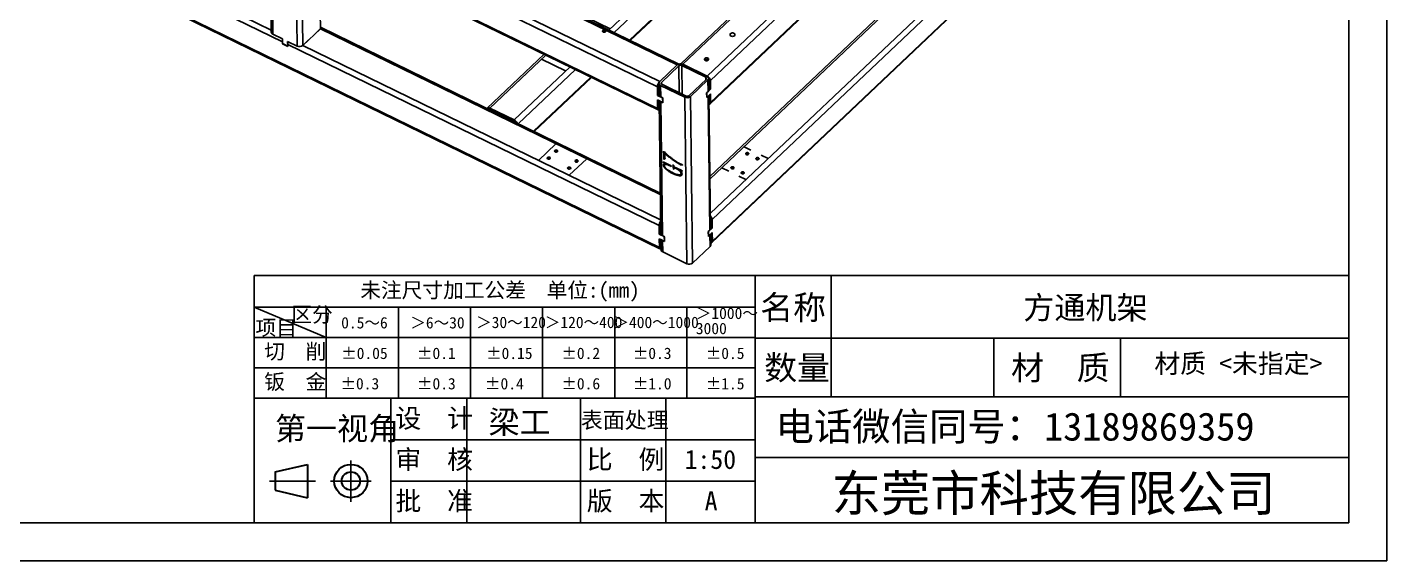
# Model space of a CAD drawing. Header units: millimetres. Extents: x 0 to 14850, y 0 to 10500.
# Drawn here: x 5895 to 14850, y 0 to 3514 of the extents above; entities that cross this region are included whole.
import ezdxf

# ---------------------------------------------------------------- set-up
doc = ezdxf.new("R2010")
doc.units = ezdxf.units.MM
doc.header["$LTSCALE"] = 50
doc.linetypes.add('CENTERX2', pattern=[20.32, 12.7, -2.54, 2.54, -2.54])
doc.layers.add('粗实线', color=7, linetype='Continuous', lineweight=35)
doc.layers.add('细实线', color=7, linetype='Continuous')
doc.styles.add('SLDTEXTSTYLE0', font='', dxfattribs={"bigfont": 'bigfont'})
doc.styles.add('SLDTEXTSTYLE1', font='', dxfattribs={"bigfont": 'bigfont'})
doc.styles.add('SLDTEXTSTYLE2', font='')
doc.styles.add('SLDTEXTSTYLE3', font='', dxfattribs={"bigfont": 'bigfont'})
doc.styles.get('SLDTEXTSTYLE0').set_extended_font_data('宋体')
doc.styles.get('SLDTEXTSTYLE1').set_extended_font_data('宋体', bold=True)
doc.styles.get('SLDTEXTSTYLE2').set_extended_font_data('宋体')
doc.styles.get('SLDTEXTSTYLE3').set_extended_font_data('新宋体')

# ---------------------------------------------------------------- blocks, each defined once
blk = doc.blocks.new('块1')
at = {"layer": '粗实线'}
for p, q in [((35.8, 198.5), (249.5, 247.9)), ((35.8, 198.5), (35.8, 77.9)), ((249.5, 247.9), (249.5, 28.5)), ((35.8, 77.9), (249.5, 28.5))]:
    blk.add_line(p, q, dxfattribs=at)
for radius in [109.7, 60.3]:
    blk.add_circle((535.5, 138.2), radius, dxfattribs=at)
at = {"layer": '细实线', "linetype": 'CENTERX2'}
for p, q in [((535.5, 0), (535.5, 272.9)), ((0, 138.2), (302.6, 138.2)), ((669.3, 138.2), (400.8, 138.2))]:
    blk.add_line(p, q, dxfattribs=at)
blk = doc.blocks.new('SW_NOTE_0_1')
at = {"layer": '细实线', "color": 0, "char_height": 75, "attachment_point": 1}
for s, insert, style in [('＞1000～', (0, 87.3), 'SLDTEXTSTYLE0'), ('3000', (0, -12.7), 'SLDTEXTSTYLE2')]:
    blk.add_mtext(s, dxfattribs=dict(at, insert=insert, style=style))

msp = doc.modelspace()

# ---------------------------------------------------------------- linework, layer by layer
for p, q in [((14850, 10500), (14850, 0)), ((14600, 10250), (14600, 250)), ((10061.4, 3156.3), (2368.5, 6907.5)), ((2353.1, 6873.2), (10046, 3121.9)), ((13324.8, 6236.3), (10199.6, 3273.3)), ((10214, 3269.9), (13342.9, 6236.4)), ((13502.2, 6158.8), (10373.2, 3192.3)), ((10395.1, 3162.3), (13524, 6128.7)), ((10393.6, 3009.6), (13522.5, 5976.1)), ((13525.8, 5984.9), (10396.8, 3018.4)), ((12231.3, 5869.9), (9726.7, 3495.4)), ((10058.9, 2064.1), (2366.1, 5815.4)), ((2370.1, 5806.2), (10062.9, 2054.9)), ((13336, 5322.2), (10392.2, 2531.2)), ((10392.4, 2514.4), (13354.2, 5322.4)), ((13513.4, 5244.7), (10395.2, 2288.4)), ((10406.3, 2248.2), (13535.2, 5214.7)), ((10404.8, 2095.6), (13533.8, 5062)), ((13537, 5070.9), (10408.1, 2104.4)), ((4845, 4749.5), (7576.6, 3417.5)), ((7503.1, 3495.2), (4944, 4743.1)), ((7731.2, 4458.2), (10176.7, 3265.6)), ((10186.3, 3271.3), (7743.2, 4462.6)), ((7494.3, 4213), (7503.2, 3481.8)), ((9762, 3478.2), (10615.3, 4287.1)), ((7514.3, 3467.3), (7505.3, 4198.5)), ((10047.7, 2978.1), (7602.2, 4170.6)), ((7606.2, 4161.5), (10051.7, 2969)), ((7664.5, 4120.9), (7673.5, 3389.6)), ((10617.1, 4143.3), (9863.3, 3428.8)), ((9867.3, 3426.8), (10617.8, 4138.3)), ((7710.8, 3393.9), (7701.9, 4114.8)), ((7819.3, 4057.5), (7826.1, 3503.3)), ((7826.1, 3503.3), (7710.8, 3393.9)), ((7787.7, 3466.8), (7825.9, 3503.1)), ((7825.9, 3503.1), (7825.9, 3503.1)), ((7825.9, 3503), (7825.9, 3503.1)), ((7826.1, 3503.3), (10065.3, 2411.4)), ((10065.2, 2421.8), (7830.9, 3511.3)), ((9576.5, 3581.2), (9735.1, 3503.9)), ((9735.1, 3503.9), (9576.5, 3581.2)), ((9735.1, 3503.9), (9735.1, 3503.9)), ((7577, 3436.7), (7514.3, 3467.3)), ((7576.7, 3405), (7576.6, 3417.5)), ((7577.8, 3406), (7576.7, 3405)), ((7576.7, 3405), (7611.8, 3387.9)), ((7577, 3436.7), (7577.4, 3406.2)), ((7577.4, 3406.2), (7611.1, 3389.8)), ((7673.5, 3389.6), (7610.8, 3420.2)), ((7611.1, 3389.8), (7610.8, 3420.2)), ((7711, 3394.1), (7749.2, 3430.4)), ((7749.2, 3430.4), (7749.2, 3430.4)), ((7749.2, 3430.4), (7749.2, 3430.4)), ((7787.7, 3466.8), (7787.7, 3466.8)), ((7611.8, 3390.4), (7611.1, 3389.8)), ((7611.7, 3400.4), (10057.2, 2207.9)), ((7611.8, 3387.9), (7611.7, 3400.4)), ((10067.3, 2244.8), (7710.8, 3393.9)), ((7711, 3394.2), (7711, 3394.1)), ((9299.3, 3335.9), (8925, 2981)), ((8943.1, 2981.1), (9311.2, 3330.1)), ((9470.4, 3252.4), (9102.3, 2903.5)), ((9129.2, 2878.2), (9505.7, 3235.2)), ((9283.2, 3303.1), (9283.2, 3303.1)), ((9283.2, 3303.1), (9441.8, 3225.8)), ((9441.8, 3225.8), (9283.2, 3303.1)), ((9283.2, 3303.1), (9283.2, 3303.1)), ((9441.8, 3225.8), (9441.8, 3225.8)), ((10176.7, 3265.6), (10061.4, 3156.3)), ((10072.2, 3151), (10187.5, 3260.4)), ((10189.7, 3082.4), (10187.5, 3260.4)), ((10206.2, 3262.5), (10365.4, 3184.9)), ((10206.2, 3262.5), (10208.5, 3073.3)), ((10373.2, 3192.3), (10214, 3269.9)), ((10358, 3298.8), (10357.2, 3297.9)), ((9607.1, 3185.8), (9230.5, 2828.8)), ((9234.5, 2826.8), (9611.1, 3183.8)), ((10056.3, 3145.4), (10057.2, 3069.8)), ((10072.2, 3151), (10072.3, 3140.2)), ((10234.4, 3060.7), (10075.1, 3138.3)), ((10368.4, 3172.2), (10253, 3062.8)), ((10263.8, 3057.5), (10379.2, 3166.9)), ((10365.6, 3169.5), (10365.4, 3184.9)), ((10379.2, 3166.9), (10380.1, 3091.4)), ((10385.2, 3102.2), (10384.3, 3177.8)), ((10395.8, 3105.6), (10395.1, 3162.3)), ((10046, 3121.9), (10046.7, 3065.3)), ((10054.5, 3072.7), (10046.7, 3065.3)), ((10080.4, 3048.8), (10046.7, 3065.3)), ((10054.5, 3072.7), (10053.8, 3129.3)), ((10057.2, 3071.3), (10054.5, 3072.7)), ((10067.3, 3130.9), (10226.6, 3053.2)), ((10068.2, 3055.3), (10067.3, 3130.9)), ((10082.1, 3048.6), (10068.2, 3055.3)), ((10080.8, 3049.2), (10080.4, 3048.8)), ((10080.8, 3018.3), (10080.4, 3048.8)), ((10082.5, 3016.9), (10082.1, 3048.6)), ((10226.6, 3053.2), (10240, 1956.4)), ((10277.3, 1960.7), (10263.8, 3057.5)), ((10380.1, 3091.4), (10370.1, 3081.9)), ((10370.1, 3081.9), (10370.5, 3050.2)), ((10370.5, 3050.2), (10380.5, 3059.7)), ((10370.5, 3052.6), (10371.7, 3051.9)), ((10370.9, 3082.6), (10371.3, 3082.4)), ((10395.8, 3105.6), (10371.3, 3082.4)), ((10371.3, 3082.4), (10371.7, 3051.9)), ((10371.7, 3051.9), (10396.1, 3075.1)), ((10380.5, 3059.7), (10391.3, 2177.3)), ((10385.1, 3110.8), (10395.8, 3105.6)), ((10396.4, 2188.2), (10385.6, 3065.2)), ((10396.8, 3018.4), (10396.1, 3075.1)), ((8938.6, 2972.7), (8937.5, 2971.6)), ((9102.3, 2903.5), (8943.1, 2981.1)), ((8943.2, 2971.4), (9102.4, 2893.7)), ((10047, 3034.8), (10047.7, 2978.1)), ((10047, 3034.8), (10080.8, 3018.3)), ((10055.6, 2985.5), (10055, 3030.9)), ((10055.5, 2987.1), (10058.3, 2985.8)), ((10057.7, 3029.6), (10068.4, 2155.8)), ((10079.5, 2141.3), (10068.6, 3023.6)), ((10068.6, 3023.6), (10082.5, 3016.9)), ((10082.4, 3019.9), (10080.8, 3018.3)), ((9038.9, 2922.2), (9040.6, 2923.9)), ((9058.3, 2915.3), (9056.5, 2913.6)), ((9377.9, 2746.2), (9263, 2637.3)), ((9263.1, 2637.3), (9378, 2746.2)), ((9378, 2746.2), (9377.9, 2746.2)), ((9377.9, 2746.2), (9377.9, 2746.2)), ((10082.1, 2692.4), (10092, 2693.7)), ((10088, 2685.8), (10082.1, 2692.4)), ((10088.2, 2686.1), (10082.5, 2692.4)), ((10092, 2693.7), (10096.3, 2687.4)), ((10616.7, 2726.6), (10616.6, 2726.5)), ((10616.6, 2726.5), (10662.2, 2704.3)), ((10662.2, 2704.3), (10616.7, 2726.6)), ((10616.7, 2726.5), (10616.7, 2726.6)), ((10662.2, 2704.3), (10662.2, 2704.3)), ((9263, 2637.3), (9263.1, 2637.3)), ((9465.5, 2538.6), (9580.4, 2647.5)), ((9580.4, 2647.5), (9465.5, 2538.6)), ((9580.4, 2647.5), (9580.4, 2647.5)), ((9580.4, 2647.5), (9580.4, 2647.5)), ((10084.5, 2627), (10137.2, 2601.3)), ((10084.5, 2624.9), (10084.5, 2627)), ((10084.7, 2625.1), (10084.5, 2624.9)), ((10098.3, 2616.1), (10084.5, 2624.9)), ((10084.7, 2625.1), (10084.7, 2626.9)), ((10098.6, 2616.3), (10084.7, 2625.1)), ((10085.3, 2606.5), (10085.1, 2606.3)), ((10087.7, 2646.1), (10088.1, 2649.5)), ((10087.9, 2646.4), (10087.7, 2646.1)), ((10087.9, 2646.4), (10088.3, 2649.7)), ((10088.2, 2686.1), (10088, 2685.8)), ((10088.6, 2670), (10088, 2685.8)), ((10088.1, 2649.5), (10088.4, 2655.4)), ((10088.3, 2649.7), (10088.1, 2649.5)), ((10088.8, 2670.2), (10088.2, 2686.1)), ((10088.3, 2649.7), (10088.6, 2655.7)), ((10088.6, 2655.7), (10088.4, 2655.4)), ((10088.8, 2670.2), (10088.6, 2670)), ((10093.9, 2646.8), (10089.2, 2645.4)), ((10089.5, 2645.6), (10089.2, 2645.4)), ((10094.1, 2647), (10089.5, 2645.6)), ((10094.1, 2647), (10093.9, 2646.8)), ((10095, 2683.6), (10094.8, 2683.4)), ((10106.1, 2673.6), (10094.8, 2683.4)), ((10106.4, 2673.9), (10095, 2683.6)), ((10095.1, 2663), (10095.5, 2654.4)), ((10095.2, 2616.2), (10098.3, 2616.1)), ((10096, 2651), (10096.8, 2648.9)), ((10098.6, 2616.3), (10098.3, 2616.1)), ((10106.4, 2673.9), (10106.1, 2673.6)), ((10123.5, 2658.9), (10106.1, 2673.6)), ((10123.8, 2659.1), (10106.4, 2673.9)), ((10123.8, 2659.1), (10123.5, 2658.9)), ((10137.2, 2601.3), (10137.5, 2597.5)), ((10145.5, 2602.3), (10150.7, 2605)), ((10147.5, 2600.3), (10145.5, 2602.3)), ((10147.7, 2600.5), (10145.8, 2602.5)), ((10147.7, 2600.5), (10147.5, 2600.3)), ((10153.6, 2604), (10153.9, 2602.6)), ((10153.9, 2602.6), (10155.1, 2595.4)), ((10189.4, 2613.7), (10189.1, 2613.4)), ((10194.6, 2609.4), (10189.1, 2613.4)), ((10194.8, 2609.6), (10189.4, 2613.7)), ((10194.8, 2609.6), (10194.6, 2609.4)), ((10197.8, 2607.5), (10197.5, 2607.3)), ((10211.3, 2606.1), (10197.5, 2607.3)), ((10211.1, 2606.4), (10197.8, 2607.5)), ((10202.1, 2611.8), (10210.5, 2607.8)), ((10210.5, 2607.8), (10211.3, 2606.1)), ((10775.3, 2649.2), (10729.7, 2671.4)), ((10729.7, 2671.4), (10729.7, 2671.4)), ((10729.7, 2671.4), (10775.2, 2649.2)), ((10729.7, 2671.4), (10729.7, 2671.4)), ((10775.2, 2649.2), (10775.3, 2649.2)), ((9465.5, 2538.6), (9465.5, 2538.6)), ((10128.9, 2560.8), (10128.6, 2560.6)), ((10150.1, 2594.8), (10149.9, 2594.6)), ((10150.9, 2589.5), (10149.9, 2594.6)), ((10151.2, 2589.8), (10150.1, 2594.8)), ((10151.2, 2589.8), (10150.9, 2589.5)), ((10151.9, 2585.4), (10150.9, 2589.5)), ((10152.2, 2585.6), (10151.2, 2589.8)), ((10152.2, 2585.6), (10151.9, 2585.4)), ((10152, 2581.2), (10151.9, 2585.4)), ((10152.2, 2581.4), (10152, 2581.2)), ((10152.2, 2581.4), (10152.2, 2585.6)), ((10159.7, 2582.5), (10154.7, 2580)), ((10154.9, 2580.2), (10154.7, 2580)), ((10159.7, 2582.6), (10154.9, 2580.2)), ((10155.1, 2595.4), (10203.6, 2571.7)), ((10157, 2589.9), (10156.7, 2589.7)), ((10162.6, 2586.7), (10156.7, 2589.7)), ((10162.8, 2586.9), (10157, 2589.9)), ((10158.5, 2585.1), (10159.7, 2582.5)), ((10162.8, 2586.9), (10162.6, 2586.7)), ((10189.3, 2574.9), (10189, 2574.6)), ((10196.1, 2570.2), (10189, 2574.6)), ((10196.3, 2570.4), (10189.3, 2574.9)), ((10196.3, 2570.4), (10196.1, 2570.2)), ((10198, 2568.7), (10196.1, 2570.2)), ((10198.2, 2568.9), (10196.3, 2570.4)), ((10198.2, 2568.9), (10198, 2568.7)), ((10201.1, 2568.4), (10200.9, 2568.1)), ((10204.2, 2568.1), (10200.9, 2568.1)), ((10204.4, 2568.4), (10201.1, 2568.4)), ((10201.8, 2549.7), (10201.5, 2549.5)), ((10204.4, 2568.4), (10204.2, 2568.1)), ((10206.7, 2567.8), (10204.2, 2568.1)), ((10207, 2568), (10204.4, 2568.4)), ((10207, 2568), (10206.7, 2567.8)), ((10515.6, 2565.3), (10470, 2587.5)), ((10470, 2587.5), (10470, 2587.5)), ((10470, 2587.5), (10515.5, 2565.3)), ((10470, 2587.5), (10470, 2587.5)), ((10515.5, 2565.3), (10515.6, 2565.3)), ((10628.6, 2510.2), (10583, 2532.4)), ((10583, 2532.4), (10583, 2532.4)), ((10583, 2532.4), (10628.6, 2510.2)), ((10583, 2532.4), (10583, 2532.4)), ((10628.6, 2510.2), (10628.6, 2510.2)), ((10407, 2191.5), (10406.3, 2248.2)), ((10057.2, 2207.9), (10057.9, 2151.2)), ((10065.7, 2158.6), (10057.9, 2151.2)), ((10091.6, 2134.8), (10057.9, 2151.2)), ((10065.7, 2158.6), (10065, 2215.3)), ((10068.4, 2157.3), (10065.7, 2158.6)), ((10391.3, 2177.3), (10381.3, 2167.8)), ((10381.3, 2167.8), (10381.7, 2136.1)), ((10382.1, 2168.6), (10382.5, 2168.4)), ((10407, 2191.5), (10382.5, 2168.4)), ((10382.5, 2168.4), (10382.9, 2137.9)), ((10382.9, 2137.9), (10407.4, 2161.1)), ((10396.3, 2196.8), (10407, 2191.5)), ((10397.7, 2080.9), (10396.9, 2151.1)), ((10408.1, 2104.4), (10407.4, 2161.1)), ((10058.2, 2120.7), (10058.9, 2064.1)), ((10058.2, 2120.7), (10092, 2104.3)), ((10066.8, 2071.5), (10066.2, 2116.9)), ((10066.7, 2073), (10069.5, 2071.7)), ((10068.9, 2115.5), (10069.8, 2048.5)), ((10093.3, 2134.5), (10079.5, 2141.3)), ((10080.8, 2034), (10079.9, 2109.6)), ((10079.9, 2109.6), (10093.7, 2102.9)), ((10092, 2135.2), (10091.6, 2134.8)), ((10092, 2104.3), (10091.6, 2134.8)), ((10093.6, 2105.9), (10092, 2104.3)), ((10093.7, 2102.9), (10093.3, 2134.5)), ((10392.7, 2070.1), (10277.3, 1960.7)), ((10381.7, 2136.1), (10391.7, 2145.6)), ((10381.7, 2138.5), (10382.9, 2137.9)), ((10391.7, 2145.6), (10392.7, 2070.1)), ((10240, 1956.4), (10080.8, 2034)), ((14600, 1880), (7390, 1880)), ((7390, 1880), (7390, 250)), ((10689.7, 1880), (10689.7, 250)), ((11189.7, 1880), (11189.7, 1080)), ((10689.7, 1670), (7390, 1670)), ((7390, 1670), (7865, 1470)), ((7865, 1670), (7865, 1070)), ((8340, 1670), (8340, 1070)), ((8815, 1670), (8815, 1070)), ((9290, 1670), (9290, 1070)), ((9765, 1670), (9765, 1070)), ((10240, 1670), (10240, 1070)), ((10689.7, 1470), (7390, 1470)), ((10689.7, 1466.2), (14600, 1466.2)), ((12261.5, 1080), (12261.5, 1466.2)), ((13096.3, 1466.2), (13096.3, 1080.4)), ((10689.7, 1270), (7390, 1270)), ((10689.7, 1080), (14600, 1080)), ((10689.7, 1070), (7390, 1070)), ((8290, 1070), (8290, 250)), ((8790, 1070), (8790, 250)), ((9540, 1070), (9540, 250)), ((10100.7, 1070), (10100.7, 250)), ((8290, 797.5), (10689.7, 797.5)), ((10689.7, 680), (14600, 680)), ((8290, 525), (10689.7, 525)), ((750, 250), (14600, 250)), ((0, 0), (14850, 0))]:
    msp.add_line(p, q)
at = {"flags": 128}
for points in [[(9687.1, 3491.8), (9685.5, 3489.2), (9685.3, 3486.5), (9686.7, 3483.9), (9689.5, 3481.8), (9693.2, 3480.7), (9697.2, 3480.6), (9701, 3481.6), (9704, 3483.5), (9705.7, 3486.1), (9705.9, 3488.8), (9704.5, 3491.4), (9701.7, 3493.4), (9698, 3494.6), (9693.9, 3494.6), (9690.1, 3493.7), (9687.1, 3491.8)], [(7577.2, 3423.8), (7576.8, 3421.1), (7576.6, 3417.5)], [(10530.7, 3455.9), (10535.1, 3454.4), (10540, 3453.8), (10545, 3454.3), (10549.5, 3455.7), (10553.2, 3457.9), (10555.8, 3460.8), (10557.1, 3464.1), (10556.9, 3467.5), (10555.2, 3470.7), (10552.2, 3473.4), (10548.2, 3475.3), (10543.5, 3476.4), (10538.5, 3476.5), (10533.7, 3475.5), (10529.5, 3473.7), (10526.3, 3471.1), (10524.4, 3467.9), (10523.9, 3464.6), (10524.8, 3461.2), (10527.2, 3458.3), (10530.7, 3455.9)], [(10214, 3269.9), (10209.8, 3271.6), (10209.3, 3271.8)], [(10357.9, 3308.6), (10355.8, 3305.7), (10355.2, 3302.5), (10356.2, 3299.4), (10358.5, 3296.7), (10362.1, 3294.6), (10366.4, 3293.5), (10371, 3293.4), (10375.5, 3294.3), (10379.3, 3296.1), (10382.1, 3298.7), (10383.4, 3301.8), (10383.3, 3305), (10381.6, 3307.9), (10378.6, 3310.4), (10374.6, 3312), (10370.1, 3312.6), (10365.4, 3312.2), (10361.2, 3310.8), (10357.9, 3308.6)], [(10061.4, 3156.3), (10058.7, 3153.2), (10057, 3149.8), (10056.3, 3146.2), (10056.6, 3142.7), (10058, 3139.2), (10060.2, 3136.1), (10063.4, 3133.2), (10067.3, 3130.9)], [(10373.2, 3192.3), (10377.2, 3189.9), (10380.3, 3187.1), (10382.6, 3183.9), (10383.9, 3180.5), (10384.2, 3176.9), (10383.5, 3173.4), (10381.8, 3170), (10379.2, 3166.9)], [(10380.5, 3059.7), (10382.9, 3062.4), (10383.2, 3062.8)], [(8943.1, 2981.1), (8938.9, 2982.8), (8934.8, 2983.7), (8931.1, 2983.7), (8927.9, 2982.9), (8925.2, 2981.2), (8923.3, 2978.8), (8923.2, 2978.6)], [(10058.5, 2969.7), (10057.6, 2969.3), (10054.9, 2968.5), (10052.5, 2968.7), (10050.5, 2969.8), (10049, 2971.8), (10048.1, 2974.6), (10047.7, 2978.1)], [(10058.3, 2980.7), (10057.9, 2980.8), (10056.9, 2981.4), (10056.2, 2982.4), (10055.7, 2983.8), (10055.6, 2985.5)], [(10064.1, 3026.5), (10065.2, 3025.7), (10068.6, 3023.6)], [(9370.3, 2702.6), (9368.6, 2700.1), (9368.4, 2697.3), (9369.8, 2694.7), (9372.6, 2692.7), (9376.3, 2691.6), (9380.3, 2691.5), (9384.1, 2692.5), (9387.1, 2694.4), (9388.8, 2696.9), (9389, 2699.7), (9387.6, 2702.3), (9384.8, 2704.3), (9381.1, 2705.4), (9377, 2705.5), (9373.2, 2704.5), (9370.3, 2702.6)], [(10629.3, 2685.3), (10627.6, 2682.7), (10627.5, 2680), (10628.9, 2677.4), (10631.7, 2675.4), (10635.3, 2674.2), (10639.4, 2674.2), (10643.2, 2675.1), (10646.2, 2677), (10647.9, 2679.6), (10648, 2682.3), (10646.6, 2684.9), (10643.9, 2687), (10640.2, 2688.1), (10636.1, 2688.2), (10632.3, 2687.2), (10629.3, 2685.3)], [(9321.4, 2656.3), (9319.7, 2653.7), (9319.5, 2651), (9320.9, 2648.4), (9323.7, 2646.4), (9327.4, 2645.2), (9331.4, 2645.1), (9335.3, 2646.1), (9338.2, 2648), (9339.9, 2650.6), (9340.1, 2653.3), (9338.7, 2655.9), (9335.9, 2657.9), (9332.2, 2659.1), (9328.2, 2659.2), (9324.3, 2658.2), (9321.4, 2656.3)], [(9505.2, 2636.8), (9503.5, 2634.3), (9503.4, 2631.5), (9504.8, 2628.9), (9507.5, 2626.9), (9511.2, 2625.8), (9515.3, 2625.7), (9519.1, 2626.7), (9522.1, 2628.6), (9523.8, 2631.1), (9523.9, 2633.9), (9522.5, 2636.5), (9519.8, 2638.5), (9516.1, 2639.6), (9512, 2639.7), (9508.2, 2638.7), (9505.2, 2636.8)], [(10696.8, 2652.4), (10695.1, 2649.8), (10695, 2647.1), (10696.4, 2644.5), (10699.1, 2642.5), (10702.8, 2641.3), (10706.9, 2641.2), (10710.7, 2642.2), (10713.7, 2644.1), (10715.4, 2646.7), (10715.5, 2649.4), (10714.1, 2652), (10711.4, 2654), (10707.7, 2655.2), (10703.6, 2655.3), (10699.8, 2654.3), (10696.8, 2652.4)], [(9456.3, 2590.5), (9454.6, 2587.9), (9454.5, 2585.1), (9455.9, 2582.6), (9458.7, 2580.5), (9462.3, 2579.4), (9466.4, 2579.3), (9470.2, 2580.3), (9473.2, 2582.2), (9474.9, 2584.8), (9475, 2587.5), (9473.6, 2590.1), (9470.9, 2592.1), (9467.2, 2593.3), (9463.1, 2593.3), (9459.3, 2592.4), (9456.3, 2590.5)], [(10531.5, 2592.6), (10529.9, 2590), (10529.7, 2587.3), (10531.1, 2584.7), (10533.9, 2582.7), (10537.6, 2581.5), (10541.6, 2581.5), (10545.4, 2582.4), (10548.4, 2584.3), (10550.1, 2586.9), (10550.3, 2589.6), (10548.9, 2592.2), (10546.1, 2594.3), (10542.4, 2595.4), (10538.3, 2595.5), (10534.5, 2594.5), (10531.5, 2592.6)], [(10599, 2559.7), (10597.3, 2557.1), (10597.2, 2554.4), (10598.6, 2551.8), (10601.4, 2549.8), (10605, 2548.6), (10609.1, 2548.5), (10612.9, 2549.5), (10615.9, 2551.4), (10617.6, 2554), (10617.8, 2556.7), (10616.3, 2559.3), (10613.6, 2561.3), (10609.9, 2562.5), (10605.8, 2562.6), (10602, 2561.6), (10599, 2559.7)], [(10069.7, 2055.6), (10068.8, 2055.2), (10066.1, 2054.4), (10063.7, 2054.6), (10061.7, 2055.7), (10060.2, 2057.7), (10059.3, 2060.6), (10058.9, 2064.1)], [(10069.5, 2066.7), (10069.1, 2066.8), (10068.2, 2067.3), (10067.4, 2068.3), (10066.9, 2069.7), (10066.8, 2071.5)], [(10075.3, 2112.4), (10076.4, 2111.6), (10079.9, 2109.6)], [(10391.7, 2145.6), (10394.1, 2148.3), (10394.4, 2148.8)]]:
    msp.add_lwpolyline(points, dxfattribs=at)
for centre, radius, start, end in [((7816.6, 3514.4), 14.6, 310.68793, 359.24265), ((7520.3, 3483.3), 17.1, 185.02618, 249.42362), ((7657.5, 3398.8), 45.9, 155.54442, 178.0115), ((9695.8, 3471.5), 13.6, 56.82252, 124.58356), ((7688.7, 3421.1), 35, 244.20881, 308.9722), ((10198.8, 3238.4), 35, 64.20881, 128.9722), ((10190.3, 3252.6), 18.8, 111.15324, 136.0305), ((10198.6, 3246.8), 17.5, 64.20881, 128.9722), ((10369.5, 3285.4), 17.6, 46.5508, 130.69165), ((10098.5, 3119), 52.6, 134.87597, 176.79047), ((10077.8, 3128.3), 24, 153.04141, 177.6125), ((10077.3, 3145.5), 7.5, 132.94202, 253.4601), ((10363.3, 3177.7), 7.5, 312.94202, 73.4601), ((10356.8, 3157.4), 38.5, 7.2183, 64.82028), ((10074.3, 3071.4), 17.2, 185.17803, 249.27177), ((10241.8, 3084.7), 35, 244.20881, 308.9722), ((10242, 3076.4), 17.5, 244.20881, 308.9722), ((10370.5, 3102.5), 14.7, 310.96799, 358.96258), ((8938.3, 2962.9), 9.77, 60.11244, 103.72473), ((10386.2, 3017.5), 10.7, 271.03916, 4.85623), ((9083.8, 2866.2), 41.7, 21.49854, 63.54265), ((9092.8, 2874.7), 21.3, 37.51288, 63.0778), ((9378.9, 2682.3), 13.6, 56.82252, 124.58356), ((9330, 2636), 13.6, 56.82252, 124.58356), ((9513.8, 2616.5), 13.6, 56.82252, 124.58356), ((10638, 2665), 13.6, 56.82252, 124.58356), ((10705.4, 2632.1), 13.6, 56.82252, 124.58356), ((9465, 2570.2), 13.6, 56.82252, 124.58356), ((10540.2, 2572.3), 13.6, 56.82252, 124.58356), ((10607.7, 2539.4), 13.6, 56.82252, 124.58356), ((10371.6, 2244.8), 34.9, 5.65754, 46.94299), ((10108.6, 2205.3), 51.5, 143.05381, 177.12983), ((10089, 2214.3), 24, 153.04141, 177.6125), ((10085.5, 2157.3), 17.2, 185.17803, 249.27177), ((10381.7, 2188.4), 14.7, 310.96799, 358.96258), ((10383.2, 2081.1), 14.6, 310.68793, 359.24265), ((10397.4, 2103.5), 10.7, 271.03916, 4.85623), ((10086.8, 2050), 17.1, 185.02618, 249.42362), ((10255.3, 1987.9), 35, 244.20881, 308.9722)]:
    msp.add_arc(centre, radius, start, end)
for points, knots in [([(10096.3, 2687.4), (10096.8, 2686.9), (10097.8, 2686.1), (10099, 2685), (10100.1, 2684.1), (10100.9, 2683.4), (10101.5, 2682.9), (10102.2, 2682.3), (10103.1, 2681.5), (10104.2, 2680.5), (10105.5, 2679.4), (10107.1, 2678), (10108.8, 2676.4), (10111.5, 2674.1), (10114.7, 2671.2), (10118.5, 2668), (10122, 2665), (10126.4, 2661.4), (10131.9, 2657), (10138.9, 2651.6), (10146.6, 2646), (10154.9, 2640.1), (10163.6, 2634), (10171.1, 2629.1), (10177.1, 2625.5), (10181.4, 2622.8), (10185.5, 2620.5), (10189.4, 2618.3), (10193, 2616.3), (10196.3, 2614.6), (10199.3, 2613.1), (10201.2, 2612.2), (10202.1, 2611.8)], [0, 0, 0, 0, 0.015084, 0.027682, 0.038176, 0.046184, 0.050774, 0.057367, 0.065961, 0.077144, 0.090329, 0.105622, 0.123156, 0.142934, 0.183075, 0.220421, 0.254637, 0.285833, 0.347598, 0.413943, 0.485758, 0.564429, 0.647139, 0.730978, 0.772166, 0.811683, 0.84919, 0.884793, 0.917964, 0.94821, 0.975549, 1, 1, 1, 1]), ([(10085.1, 2606.3), (10085.1, 2606.8), (10085.1, 2607.9), (10085.4, 2609.4), (10085.8, 2610.7), (10086.7, 2612.3), (10088.2, 2613.9), (10090.3, 2614.9), (10092.1, 2615.4), (10093.3, 2615.8), (10094.3, 2616.1), (10094.9, 2616.1), (10095.2, 2616.2)], [0, 0, 0, 0, 0.09355, 0.182475, 0.269034, 0.354228, 0.527613, 0.715062, 0.806312, 0.88357, 0.948148, 1, 1, 1, 1]), ([(10128.6, 2560.6), (10126.3, 2562), (10121.5, 2564.9), (10115.5, 2569), (10110.6, 2572.5), (10107, 2575.3), (10103.4, 2578.3), (10100.1, 2581.3), (10096.9, 2584.3), (10094.2, 2587.2), (10091.9, 2589.9), (10090.1, 2592.5), (10088.7, 2594.9), (10087.5, 2597), (10086.7, 2598.9), (10085.9, 2601), (10085.4, 2603.4), (10085.2, 2605.3), (10085.1, 2606.3)], [0, 0, 0, 0, 0.126875, 0.26151, 0.330229, 0.398329, 0.466356, 0.533691, 0.597757, 0.655467, 0.70742, 0.754407, 0.796644, 0.833775, 0.865799, 0.893553, 0.945163, 1, 1, 1, 1]), ([(10085.3, 2606.5), (10085.3, 2608.3), (10085.3, 2610.2), (10086.4, 2611.4), (10086.5, 2611.5)], [0, 0, 0, 0, 0.899852, 1, 1, 1, 1]), ([(10128.9, 2560.8), (10126.5, 2562.2), (10121.7, 2565.1), (10115.7, 2569.2), (10110.8, 2572.7), (10107.2, 2575.5), (10103.7, 2578.5), (10100.3, 2581.5), (10097.2, 2584.5), (10094.4, 2587.4), (10092.2, 2590.2), (10090.4, 2592.8), (10088.9, 2595.2), (10087.8, 2597.3), (10086.9, 2599.1), (10086.2, 2601.2), (10085.6, 2603.7), (10085.4, 2605.5), (10085.3, 2606.5)], [0, 0, 0, 0, 0.126875, 0.26151, 0.330229, 0.398329, 0.466356, 0.533691, 0.597757, 0.655467, 0.70742, 0.754407, 0.796644, 0.833775, 0.865799, 0.893553, 0.945163, 1, 1, 1, 1]), ([(10089.2, 2645.4), (10089, 2645.3), (10088.7, 2645.3), (10088.2, 2645.3), (10087.8, 2645.7), (10087.7, 2646), (10087.7, 2646.1)], [0, 0, 0, 0, 0.39424, 0.60342, 0.74829, 1, 1, 1, 1]), ([(10089.5, 2645.6), (10089.3, 2645.6), (10089, 2645.5), (10088.5, 2645.5), (10088.1, 2645.9), (10088, 2646.2), (10087.9, 2646.4)], [0, 0, 0, 0, 0.39424, 0.60342, 0.74829, 1, 1, 1, 1]), ([(10088.4, 2655.4), (10088.4, 2656.8), (10088.6, 2659.5), (10088.8, 2663.3), (10088.8, 2666.7), (10088.6, 2669), (10088.6, 2670)], [0, 0, 0, 0, 0.294882, 0.559386, 0.795493, 1, 1, 1, 1]), ([(10088.6, 2655.7), (10088.7, 2657), (10088.9, 2659.7), (10089, 2663.5), (10089, 2667), (10088.9, 2669.2), (10088.8, 2670.2)], [0, 0, 0, 0, 0.294882, 0.559386, 0.795493, 1, 1, 1, 1]), ([(10137.5, 2597.5), (10136.5, 2598), (10134.6, 2598.9), (10131.5, 2600.4), (10128.2, 2602), (10125.3, 2603.3), (10122.9, 2604.3), (10120.9, 2605.2), (10118.6, 2606.1), (10115.3, 2607.4), (10111.4, 2608.8), (10107, 2610.2), (10103, 2611), (10099.9, 2611.1), (10097.7, 2610.9), (10096.2, 2610.5), (10094.9, 2610), (10093.6, 2609), (10092.4, 2607.2), (10092.1, 2605.3), (10091.9, 2604.3)], [0, 0, 0, 0, 0.051918, 0.111407, 0.174691, 0.237463, 0.271063, 0.309597, 0.35254, 0.40038, 0.494836, 0.576504, 0.652266, 0.73063, 0.769331, 0.805061, 0.838333, 0.870025, 0.93318, 1, 1, 1, 1]), ([(10091.9, 2604.3), (10091.9, 2603.5), (10091.9, 2601.9), (10092.4, 2599.3), (10093.3, 2596.7), (10094.6, 2594.1), (10096.3, 2591.3), (10098.5, 2588.5), (10101.2, 2585.6), (10104.2, 2582.7), (10107.5, 2579.7), (10110.9, 2576.9), (10114.5, 2574.2), (10119.2, 2571), (10124.9, 2567.3), (10131.6, 2563.5), (10138.1, 2560), (10142.4, 2557.9), (10144.5, 2556.9)], [0, 0, 0, 0, 0.042955, 0.083376, 0.123261, 0.1629, 0.204401, 0.249819, 0.29921, 0.354213, 0.411664, 0.468737, 0.52579, 0.583341, 0.694342, 0.79876, 0.899663, 1, 1, 1, 1]), ([(10096.8, 2647.8), (10096.7, 2647.7), (10096.5, 2647.4), (10095.9, 2647.2), (10095, 2646.9), (10094.3, 2646.8), (10093.9, 2646.8)], [0, 0, 0, 0, 0.130502, 0.33666, 0.628904, 1, 1, 1, 1]), ([(10097, 2648), (10097, 2647.9), (10096.8, 2647.7), (10096.1, 2647.5), (10095.3, 2647.2), (10094.5, 2647.1), (10094.1, 2647)], [0, 0, 0, 0, 0.130502, 0.33666, 0.628904, 1, 1, 1, 1]), ([(10137.7, 2597.7), (10133.3, 2599.9), (10124.4, 2604.3), (10113.3, 2608.6), (10104.7, 2611.1), (10098.7, 2611.7), (10095.9, 2610.2), (10094.6, 2609.5)], [0, 0, 0, 0, 0.2911807, 0.582317, 0.7277959, 0.8732096, 1, 1, 1, 1]), ([(10094.8, 2683.4), (10094.8, 2682.1), (10094.8, 2679.8), (10094.8, 2676.4), (10094.9, 2673.3), (10094.8, 2670.6), (10094.9, 2668.2), (10094.9, 2666.2), (10095, 2664.5), (10095, 2663.4), (10095.1, 2663)], [0, 0, 0, 0, 0.1826315, 0.3499258, 0.4993369, 0.6334299, 0.7496456, 0.8492531, 0.9335459, 1, 1, 1, 1]), ([(10095.5, 2654.4), (10095.5, 2653.7), (10095.5, 2652.7), (10095.8, 2651.5), (10096, 2651)], [0, 0, 0, 0, 0.581252, 1, 1, 1, 1]), ([(10096.8, 2648.9), (10096.8, 2648.6), (10096.9, 2648.2), (10096.8, 2647.9), (10096.8, 2647.8)], [0, 0, 0, 0, 0.597712, 1, 1, 1, 1]), ([(10189.1, 2613.4), (10188, 2614.2), (10185.5, 2615.8), (10181.6, 2618.3), (10177.2, 2621.1), (10172.5, 2624), (10167.9, 2626.9), (10163.7, 2629.5), (10160.2, 2631.8), (10157, 2633.8), (10153.9, 2635.9), (10150.4, 2638.4), (10146.2, 2641.4), (10141.6, 2644.9), (10136.7, 2648.5), (10132.1, 2652.1), (10127.7, 2655.5), (10124.9, 2657.8), (10123.5, 2658.9)], [0, 0, 0, 0, 0.052243, 0.111324, 0.177384, 0.250711, 0.322767, 0.385727, 0.438815, 0.482389, 0.526209, 0.580503, 0.64437, 0.718241, 0.795055, 0.867889, 0.936102, 1, 1, 1, 1]), ([(10189.4, 2613.7), (10188.2, 2614.4), (10185.8, 2616), (10181.8, 2618.5), (10177.4, 2621.3), (10172.7, 2624.2), (10168.1, 2627.1), (10163.9, 2629.7), (10160.4, 2632), (10157.3, 2634), (10154.2, 2636.1), (10150.6, 2638.6), (10146.5, 2641.7), (10141.8, 2645.1), (10137, 2648.7), (10132.3, 2652.3), (10127.9, 2655.7), (10125.1, 2658), (10123.8, 2659.1)], [0, 0, 0, 0, 0.052243, 0.111324, 0.177384, 0.250711, 0.322767, 0.385727, 0.438815, 0.482389, 0.526209, 0.580503, 0.64437, 0.718241, 0.795055, 0.867889, 0.936102, 1, 1, 1, 1]), ([(10149.9, 2594.6), (10149.8, 2595), (10149.7, 2595.9), (10149.1, 2597.4), (10148.5, 2599), (10147.8, 2599.9), (10147.5, 2600.3)], [0, 0, 0, 0, 0.191467, 0.503414, 0.805851, 1, 1, 1, 1]), ([(10150.1, 2594.8), (10150.1, 2595.2), (10149.9, 2596.1), (10149.3, 2597.7), (10148.7, 2599.3), (10148, 2600.2), (10147.7, 2600.5)], [0, 0, 0, 0, 0.191467, 0.503414, 0.805851, 1, 1, 1, 1]), ([(10150.7, 2605), (10151, 2605.1), (10151.5, 2605.2), (10152.4, 2604.9), (10153.2, 2604.5), (10153.5, 2604.1), (10153.6, 2604)], [0, 0, 0, 0, 0.316337, 0.610484, 0.845507, 1, 1, 1, 1]), ([(10197.5, 2607.3), (10197.1, 2607.5), (10196.5, 2608.1), (10195.6, 2608.7), (10195, 2609.1), (10194.7, 2609.3), (10194.6, 2609.4)], [0, 0, 0, 0, 0.390024, 0.686797, 0.893134, 1, 1, 1, 1]), ([(10197.8, 2607.5), (10197.4, 2607.8), (10196.7, 2608.3), (10195.9, 2608.9), (10195.3, 2609.3), (10195, 2609.5), (10194.8, 2609.6)], [0, 0, 0, 0, 0.390024, 0.686797, 0.893134, 1, 1, 1, 1]), ([(10208.1, 2549.1), (10208.2, 2547.9), (10208.3, 2545.5), (10207.6, 2542.5), (10206.3, 2540), (10204.9, 2538.3), (10203.3, 2537.3), (10202, 2536.7), (10200.4, 2536.3), (10198.5, 2536), (10196.3, 2535.9), (10193.9, 2535.9), (10191.2, 2536.1), (10188.3, 2536.4), (10185.1, 2536.9), (10181.7, 2537.7), (10178, 2538.6), (10173, 2540.1), (10166.9, 2542.1), (10159.7, 2544.9), (10152.5, 2548.1), (10144.9, 2551.7), (10136.9, 2555.8), (10131.4, 2559), (10128.6, 2560.6)], [0, 0, 0, 0, 0.0403, 0.080356, 0.119579, 0.157312, 0.176714, 0.197497, 0.219846, 0.243974, 0.270216, 0.298949, 0.330396, 0.3641, 0.400239, 0.43762, 0.477086, 0.518332, 0.599478, 0.673194, 0.746929, 0.826627, 0.911502, 1, 1, 1, 1]), ([(10203.3, 2537.6), (10203.2, 2537.5), (10201.9, 2536.4), (10196.6, 2536), (10187.8, 2536.5), (10175, 2539.5), (10160.6, 2544.7), (10144.7, 2552), (10134.1, 2557.9), (10128.9, 2560.8)], [0, 0, 0, 0, 0.008724, 0.08488, 0.237262, 0.389753, 0.593125, 0.796578, 1, 1, 1, 1]), ([(10144.5, 2556.9), (10150.1, 2554.3), (10161.1, 2549.2), (10174.8, 2544.5), (10185.4, 2542.2), (10192.1, 2541.5), (10196.4, 2542.1), (10197.7, 2543.3), (10198, 2543.5)], [0, 0, 0, 0, 0.2917, 0.583237, 0.729111, 0.874827, 0.971859, 1, 1, 1, 1]), ([(10154.7, 2580), (10154.5, 2579.8), (10154.1, 2579.5), (10153.3, 2579.5), (10152.8, 2579.9), (10152.4, 2580.2), (10152.2, 2580.7), (10152, 2581), (10152, 2581.2)], [0, 0, 0, 0, 0.350484, 0.527084, 0.64708, 0.750783, 0.854774, 1, 1, 1, 1]), ([(10154.9, 2580.2), (10154.7, 2580), (10154.3, 2579.7), (10153.6, 2579.7), (10153.1, 2580.1), (10152.7, 2580.5), (10152.4, 2580.9), (10152.3, 2581.2), (10152.2, 2581.4)], [0, 0, 0, 0, 0.350484, 0.527084, 0.64708, 0.750783, 0.854774, 1, 1, 1, 1]), ([(10156.7, 2589.7), (10156.9, 2589.1), (10157.3, 2588.2), (10157.8, 2586.8), (10158.2, 2585.9), (10158.4, 2585.3), (10158.5, 2585.1)], [0, 0, 0, 0, 0.362799, 0.652475, 0.863991, 1, 1, 1, 1]), ([(10201.5, 2549.5), (10201.5, 2550.3), (10201.5, 2552), (10201, 2554.7), (10199.9, 2557.6), (10198.1, 2560.7), (10195.8, 2563.8), (10192.9, 2567), (10189.5, 2570.1), (10185.7, 2573), (10181.8, 2575.6), (10177.9, 2578.1), (10174.1, 2580.3), (10170.3, 2582.5), (10166.5, 2584.6), (10163.9, 2585.9), (10162.6, 2586.7)], [0, 0, 0, 0, 0.0559359, 0.1128545, 0.170682, 0.2304399, 0.2953805, 0.366568, 0.4434564, 0.5233181, 0.6053018, 0.6868914, 0.7668507, 0.8407726, 0.9168955, 1, 1, 1, 1]), ([(10201.8, 2549.7), (10201.8, 2550.5), (10201.8, 2552.2), (10201.2, 2554.9), (10200.1, 2557.9), (10198.4, 2560.9), (10196, 2564.1), (10193.1, 2567.3), (10189.7, 2570.3), (10186, 2573.2), (10182.1, 2575.9), (10178.1, 2578.3), (10174.3, 2580.5), (10170.6, 2582.7), (10166.8, 2584.8), (10164.2, 2586.2), (10162.8, 2586.9)], [0, 0, 0, 0, 0.0559359, 0.1128545, 0.170682, 0.2304399, 0.2953805, 0.366568, 0.4434564, 0.5233181, 0.6053018, 0.6868914, 0.7668507, 0.8407726, 0.9168955, 1, 1, 1, 1]), ([(10189, 2574.6), (10189.6, 2574.1), (10191, 2572.9), (10193.5, 2571), (10196.5, 2568.5), (10199.3, 2566), (10201.5, 2563.7), (10203, 2561.8), (10204.4, 2559.7), (10205.6, 2557.6), (10206.6, 2555.4), (10207.4, 2553.2), (10207.9, 2551.1), (10208, 2549.7), (10208.1, 2549.1)], [0, 0, 0, 0, 0.065987, 0.160923, 0.277349, 0.4098, 0.479506, 0.549726, 0.62206, 0.697685, 0.774405, 0.849698, 0.925012, 1, 1, 1, 1]), ([(10200.9, 2568.1), (10200.4, 2568.1), (10199.5, 2568.1), (10198.4, 2568.5), (10198, 2568.7)], [0, 0, 0, 0, 0.565776, 1, 1, 1, 1]), ([(10201.1, 2568.4), (10200.6, 2568.4), (10199.7, 2568.3), (10198.7, 2568.7), (10198.2, 2568.9)], [0, 0, 0, 0, 0.565776, 1, 1, 1, 1]), ([(10199.1, 2544.4), (10199.6, 2544.8), (10201.3, 2545.9), (10201.6, 2548.1), (10201.8, 2549.7)], [0, 0, 0, 0, 0.301708, 1, 1, 1, 1]), ([(10199.6, 2544.8), (10199.8, 2544.9), (10201.1, 2545.9), (10201.4, 2547.9), (10201.5, 2549.5)], [0, 0, 0, 0, 0.17878, 1, 1, 1, 1]), ([(10203.6, 2571.7), (10204.1, 2571.5), (10205.2, 2571), (10206.6, 2570.2), (10207.9, 2569.6), (10208.8, 2569.1), (10209.6, 2568.7), (10210.1, 2568.4), (10210.4, 2568.2), (10210.7, 2567.8), (10209.5, 2567.9), (10208.8, 2567.7), (10207.7, 2567.6), (10207, 2567.7), (10206.7, 2567.8)], [0, 0, 0, 0, 0.145771, 0.273973, 0.379561, 0.46505, 0.530589, 0.576106, 0.599949, 0.609011, 0.678525, 0.798428, 0.923437, 1, 1, 1, 1]), ([(10210.7, 2568.1), (10210.7, 2568.1), (10210.7, 2568.1), (10210.5, 2568), (10210, 2568.1), (10208.9, 2568), (10207.8, 2568), (10207, 2568)], [0, 0, 0, 0, 0.020468, 0.04502, 0.162377, 0.357329, 1, 1, 1, 1])]:
    msp.add_open_spline(points, degree=3, knots=knots)

# ---------------------------------------------------------------- block references
for name, p in [('SW_NOTE_0_1', (10299.1, 1580.2)), ('块1', (7492, 387.3))]:
    msp.add_blockref(name, p)

# ---------------------------------------------------------------- texts
for s, insert, char_height, attachment_point, style in [('未注尺寸加工公差  单位:(mm)', (9009.2, 1832.8), 100, 2, 'SLDTEXTSTYLE0'), ('名称', (10723.3, 1747.5), 158.75, 1, 'SLDTEXTSTYLE1'), ('方通机架', (12865.2, 1742.4), 150, 2, 'SLDTEXTSTYLE0'), ('区分', (7635.5, 1672), 100, 1, 'SLDTEXTSTYLE0'), ('项目', (7399, 1585.2), 100, 1, 'SLDTEXTSTYLE0'), ('0.5～6', (7963.4, 1605.3), 75, 1, 'SLDTEXTSTYLE0'), ('＞6～30', (8418.9, 1605.3), 75, 1, 'SLDTEXTSTYLE0'), ('＞30～120', (8852.2, 1607.8), 75, 1, 'SLDTEXTSTYLE0'), ('＞120～400', (9304.6, 1607.8), 75, 1, 'SLDTEXTSTYLE0'), ('＞400～1000', (9756.7, 1607.8), 75, 1, 'SLDTEXTSTYLE0'), ('切  削', (7456.6, 1429), 100, 1, 'SLDTEXTSTYLE0'), ('±0.05', (7963.4, 1404), 75, 1, 'SLDTEXTSTYLE2'), ('±0.1', (8462.6, 1404), 75, 1, 'SLDTEXTSTYLE2'), ('±0.15', (8917.7, 1404), 75, 1, 'SLDTEXTSTYLE2'), ('±0.2', (9413.7, 1404), 75, 1, 'SLDTEXTSTYLE2'), ('±0.3', (9884, 1404), 75, 1, 'SLDTEXTSTYLE2'), ('±0.5', (10364.6, 1404), 75, 1, 'SLDTEXTSTYLE2'), ('数量', (10749.4, 1350.7), 158.75, 1, 'SLDTEXTSTYLE0'), ('材  质', (12375.5, 1350.7), 158.75, 1, 'SLDTEXTSTYLE1'), ('材质 <未指定>', (13872.8, 1362.1), 125, 2, 'SLDTEXTSTYLE0'), ('钣  金', (7456.6, 1229), 100, 1, 'SLDTEXTSTYLE0'), ('±0.3', (7958.7, 1204), 75, 1, 'SLDTEXTSTYLE2'), ('±0.3', (8462.6, 1204), 75, 1, 'SLDTEXTSTYLE2'), ('±0.4', (8910.7, 1204), 75, 1, 'SLDTEXTSTYLE2'), ('±0.6', (9413.7, 1204), 75, 1, 'SLDTEXTSTYLE2'), ('±1.0', (9884, 1204), 75, 1, 'SLDTEXTSTYLE2'), ('±1.5', (10364.6, 1204), 75, 1, 'SLDTEXTSTYLE2'), ('设  计', (8320.3, 1001.2), 125, 1, 'SLDTEXTSTYLE0'), ('梁工', (9138.4, 987.9), 150, 2, 'SLDTEXTSTYLE3'), ('表面处理', (9542.5, 979.6), 105.83, 1, 'SLDTEXTSTYLE0'), ('电话微信同号：13189869359', (12401.4, 977.1), 185.208, 2, 'SLDTEXTSTYLE0'), ('第一视角', (7527, 946.2), 150, 1, 'SLDTEXTSTYLE0'), ('审  核', (8320.3, 730.1), 125, 1, 'SLDTEXTSTYLE0'), ('比  例', (9581, 730.1), 125, 1, 'SLDTEXTSTYLE0'), ('1:50', (10394.6, 730.1), 125, 2, 'SLDTEXTSTYLE2'), ('东莞市科技有限公司', (11193.6, 564.4), 238.12, 1, 'SLDTEXTSTYLE0'), ('批  准', (8320.3, 456.8), 125, 1, 'SLDTEXTSTYLE0'), ('版  本', (9581, 456.8), 125, 1, 'SLDTEXTSTYLE0'), ('A', (10399.8, 456.8), 125, 2, 'SLDTEXTSTYLE2')]:
    msp.add_mtext(s, dxfattribs=dict(insert=insert, char_height=char_height, attachment_point=attachment_point, style=style))

doc.saveas('drawing.dxf')
